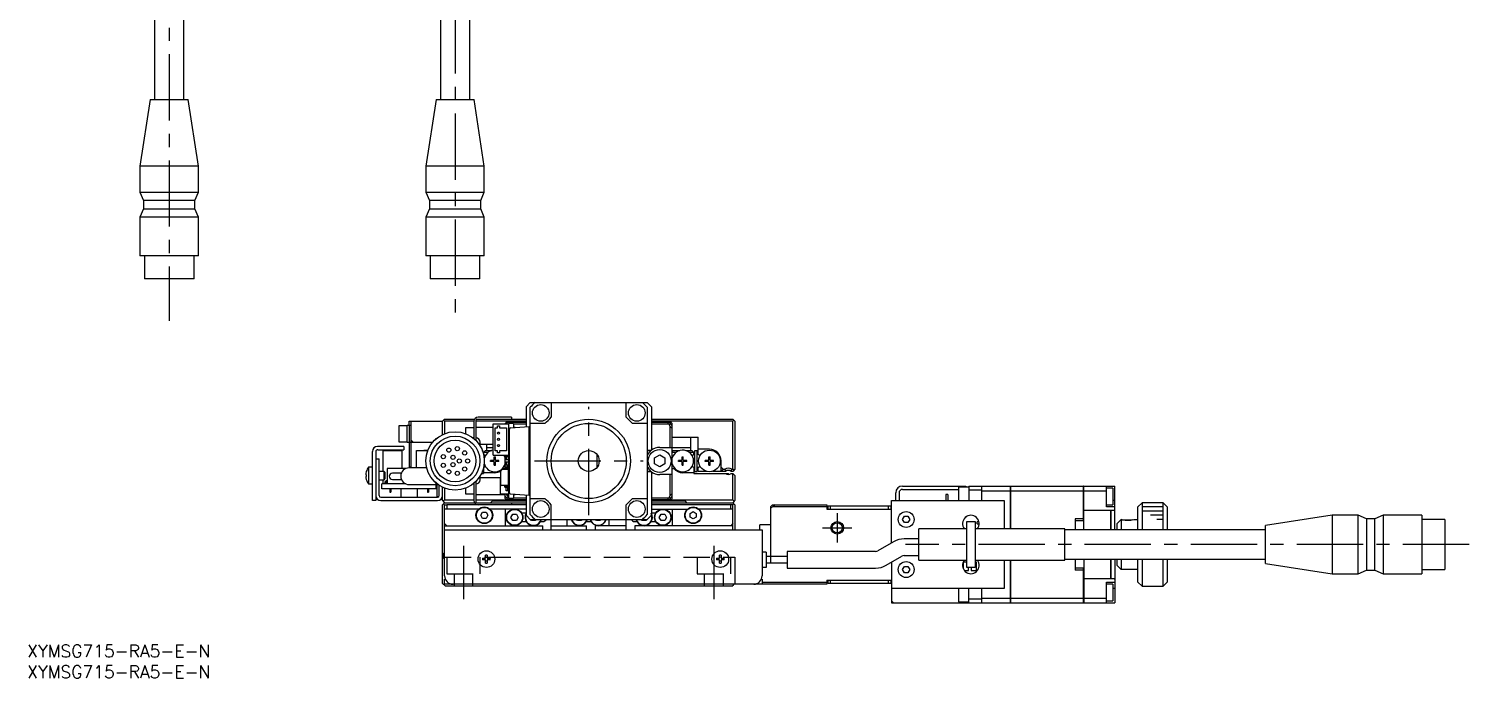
# Model space of a CAD drawing. Extents: x 0 to 718, y -8 to 403.
# Drawn here: x 0.4 to 345.3, y -8 to 147.5 of the extents above; entities that cross this region are included whole.
import ezdxf

# ---------------------------------------------------------------- set-up
doc = ezdxf.new("R2010")
doc.units = 0
doc.header["$LTSCALE"] = 0.5
doc.linetypes.add('CENTER', pattern=[50.8, 31.75, -6.35, 6.35, -6.35])
doc.linetypes.add('DASHED', pattern=[19.05, 12.7, -6.35])
for name, color, linetype in [('MSM_CENTER', 1, 'CENTER'), ('MSM_CONTINUOUS', 7, 'CONTINUOUS'), ('MSM_DASHED', 4, 'DASHED'), ('MSM_NARROW', 5, 'CONTINUOUS'), ('MSM_PART_NUMBER', 7, 'CONTINUOUS')]:
    doc.layers.add(name, color=color, linetype=linetype)
doc.styles.get("Standard").update_dxf_attribs({"font": 'txt.shx', "height": 1, "bigfont": 'bigfont.shx'})

# ---------------------------------------------------------------- blocks, each defined once
blk = doc.blocks.new('*U2')
at = {"layer": 'MSM_PART_NUMBER'}
blk.add_text('XYMSG715-RA5-E-N', height=3, dxfattribs=at).set_placement((0, -3))
blk = doc.blocks.new('*U3')
at = {"layer": 'MSM_PART_NUMBER'}
blk.add_text('XYMSG715-RA5-E-N', height=3, dxfattribs=at).set_placement((0, -8))

msp = doc.modelspace()

# ---------------------------------------------------------------- linework, layer by layer
at = {"layer": 'MSM_CENTER'}
for p, q in [((102.45, 228.8), (102.45, 76.53)), ((34, 217.57), (34, 77.57)), ((134.45, 31), (134.45, 57)), ((121.45, 44), (147.45, 44)), ((193.95, 31.5), (193.95, 24.5)), ((190.45, 28), (197.45, 28)), ((104.45, 23.72), (104.45, 10.89)), ((164.45, 10.89), (164.45, 23.72)), ((345.26, 24), (210.26, 24))]:
    msp.add_line(p, q, dxfattribs=at)
at = {"layer": 'MSM_CONTINUOUS'}
for p, q in [((30.5, 178.57), (30.5, 130.57)), ((37.5, 130.57), (37.5, 178.57)), ((98.95, 178.57), (98.95, 130.57)), ((105.95, 130.57), (105.95, 178.57)), ((29.43, 130.57), (27, 114.57)), ((29.43, 130.57), (38.57, 130.57)), ((41, 114.57), (38.57, 130.57)), ((97.88, 130.57), (95.45, 114.57)), ((97.88, 130.57), (107.02, 130.57)), ((109.45, 114.57), (107.02, 130.57)), ((41, 114.57), (27, 114.57)), ((27, 114.57), (27, 108.37)), ((41, 108.37), (41, 114.57)), ((109.45, 114.57), (95.45, 114.57)), ((95.45, 114.57), (95.45, 108.37)), ((109.45, 108.37), (109.45, 114.57)), ((27, 108.37), (41, 108.37)), ((27, 108.37), (27.85, 106.37)), ((40.15, 106.37), (41, 108.37)), ((95.45, 108.37), (109.45, 108.37)), ((95.45, 108.37), (96.3, 106.37)), ((108.6, 106.37), (109.45, 108.37)), ((27.85, 104.37), (27, 102.37)), ((40.15, 106.37), (27.85, 106.37)), ((27.85, 106.37), (27.85, 104.37)), ((27.85, 104.37), (40.15, 104.37)), ((40.15, 104.37), (40.15, 106.37)), ((41, 102.37), (40.15, 104.37)), ((96.3, 104.37), (95.45, 102.37)), ((108.6, 106.37), (96.3, 106.37)), ((96.3, 106.37), (96.3, 104.37)), ((96.3, 104.37), (108.6, 104.37)), ((108.6, 104.37), (108.6, 106.37)), ((109.45, 102.37), (108.6, 104.37)), ((41, 102.37), (27, 102.37)), ((27, 102.37), (27, 93.07)), ((41, 93.07), (41, 102.37)), ((109.45, 102.37), (95.45, 102.37)), ((95.45, 102.37), (95.45, 93.07)), ((109.45, 93.07), (109.45, 102.37)), ((41, 93.07), (27, 93.07)), ((28.05, 93.07), (28.05, 87.57)), ((39.95, 87.57), (39.95, 93.07)), ((109.45, 93.07), (95.45, 93.07)), ((96.5, 93.07), (96.5, 87.57)), ((108.4, 87.57), (108.4, 93.07)), ((39.95, 87.57), (28.05, 87.57)), ((108.4, 87.57), (96.5, 87.57)), ((120.45, 58), (119.45, 57)), ((119.45, 57), (119.45, 52.18)), ((120.45, 58), (148.45, 58)), ((120.45, 31.15), (120.45, 56.85)), ((125.45, 58), (125.45, 54.5)), ((143.45, 54.5), (143.45, 58)), ((149.45, 57), (148.45, 58)), ((148.45, 56.85), (148.45, 31.15)), ((149.45, 57), (149.45, 46.6)), ((88.95, 52.4), (88.95, 48.6)), ((90.95, 52.4), (88.95, 52.4)), ((90.95, 48.5), (90.95, 52.5)), ((91.95, 52.5), (90.95, 52.5)), ((91.45, 52.5), (91.45, 53.5)), ((91.45, 53.5), (99.45, 53.5)), ((91.45, 52.5), (91.45, 42.5)), ((91.95, 42.5), (91.95, 53.5)), ((99.95, 54), (99.45, 53.5)), ((99.45, 50.32), (99.45, 53.5)), ((99.95, 53.5), (99.7, 53.75)), ((99.95, 54), (107.08, 54)), ((99.95, 53.5), (99.95, 50.54)), ((106.95, 53.5), (99.95, 53.5)), ((104.95, 51.9), (104.95, 50.54)), ((106.95, 51.9), (104.95, 51.9)), ((106.95, 53.5), (106.95, 49.36)), ((107.45, 53.8), (107.45, 48.9)), ((119.45, 53.5), (107.45, 53.5)), ((111.55, 52), (107.45, 52)), ((107.65, 54), (115.95, 54)), ((115.95, 54.5), (107.95, 54.5)), ((111.55, 45.43), (111.55, 52.93)), ((111.55, 52.93), (115.25, 52.93)), ((112.05, 51.93), (112.6, 51.93)), ((112.05, 46.43), (112.05, 51.93)), ((112.6, 51.93), (112.6, 52.43)), ((112.6, 52.43), (113.1, 52.43)), ((113.1, 52.43), (113.1, 51.93)), ((113.1, 51.93), (114.75, 51.93)), ((114.95, 53.5), (114.45, 53)), ((114.45, 53), (114.45, 52.93)), ((114.75, 51.93), (114.75, 46.43)), ((114.95, 52.93), (114.95, 53.3)), ((114.95, 53.3), (119.45, 53.3)), ((115.25, 53), (115.25, 35)), ((116.45, 53), (115.25, 53)), ((115.45, 53.3), (115.45, 53)), ((115.73, 51.92), (120.15, 52.23)), ((115.95, 54.5), (115.95, 54)), ((115.95, 54), (119.45, 54)), ((116.45, 53), (116.45, 51.97)), ((116.45, 52.9), (119.45, 52.9)), ((116.87, 52), (116.45, 52)), ((120.15, 52.23), (120.45, 52.25)), ((120.15, 35.77), (120.15, 52.23)), ((123.95, 53), (120.45, 53)), ((148.45, 53), (144.95, 53)), ((149.45, 54), (168.95, 54)), ((168.95, 53.5), (149.45, 53.5)), ((149.45, 53.3), (153.95, 53.3)), ((149.45, 52.9), (153.95, 52.9)), ((153.45, 52.9), (153.45, 53.3)), ((153.95, 52.29), (153.64, 52.9)), ((154.45, 53), (153.95, 53.5)), ((153.95, 53.3), (153.95, 52.9)), ((153.95, 52.9), (154.45, 52.4)), ((154.45, 51.79), (153.95, 52.29)), ((153.95, 47.25), (153.95, 52.29)), ((154.35, 52.5), (154.45, 52.5)), ((154.45, 35), (154.45, 53)), ((168.95, 54), (169.45, 53.5)), ((169.2, 53.75), (168.95, 53.5)), ((168.95, 42), (168.95, 53.5)), ((169.45, 53.5), (169.45, 42)), ((88.95, 48.6), (90.95, 48.6)), ((90.95, 48.5), (97.09, 48.5)), ((92.45, 48.5), (91.95, 49)), ((106.95, 49.5), (106.78, 49.5)), ((108.45, 47.61), (108.45, 48.5)), ((115.45, 36.38), (115.45, 51.62)), ((154.45, 49.7), (160.65, 49.7)), ((158.9, 46.5), (158.9, 49.7)), ((160.65, 45.55), (160.65, 49.7)), ((82.65, 34.5), (82.65, 46.3)), ((83.45, 46.2), (83.45, 34.5)), ((90.15, 47.5), (83.85, 47.5)), ((83.95, 46.7), (90.15, 46.7)), ((85.2, 41.5), (85.2, 46.5)), ((85.2, 46.5), (89.7, 46.5)), ((89.7, 46.5), (89.7, 42.2)), ((90.15, 47.5), (90.15, 46.7)), ((93.2, 42.35), (93.2, 46.5)), ((93.2, 46.5), (94.2, 46.5)), ((94.2, 46.5), (94.2, 46.4)), ((95.87, 46.4), (94.2, 46.4)), ((95, 46.4), (95, 46.5)), ((95.9, 46.5), (95, 46.5)), ((95.37, 46.4), (95.37, 46.5)), ((95.52, 46.4), (95.52, 46.5)), ((95.9, 46.47), (95.9, 46.5)), ((108.45, 48), (111.55, 48)), ((108.99, 46.5), (109.05, 46.5)), ((109.05, 46.33), (109.05, 46.5)), ((109.75, 46.5), (109.25, 46)), ((110.29, 46), (109.25, 46)), ((109.25, 46), (109.25, 45.66)), ((109.28, 45.53), (109.47, 45.42)), ((109.75, 46.5), (111.24, 46.5)), ((110, 48), (110, 46.5)), ((110, 47.2), (111.55, 47.2)), ((111.55, 45.43), (115.25, 45.43)), ((111.8, 45), (112.09, 45)), ((111.8, 44.21), (111.8, 45)), ((112.6, 46.43), (112.05, 46.43)), ((112.09, 44.21), (112.09, 45)), ((112.6, 45.93), (112.6, 46.43)), ((113.1, 45.93), (112.6, 45.93)), ((114.75, 46.43), (113.1, 46.43)), ((113.1, 46.43), (113.1, 45.93)), ((114.45, 42.41), (114.45, 45.43)), ((115.25, 45), (114.45, 45)), ((114.7, 44.25), (114.7, 45)), ((114.82, 44.25), (114.82, 45)), ((136.45, 42.5), (136.45, 45.5)), ((148.45, 46.6), (149.45, 46.6)), ((148.45, 46.49), (149.36, 46.49)), ((150.2, 44.72), (151.45, 45.44)), ((151.45, 47.25), (154.45, 47.25)), ((151.45, 45.44), (152.7, 44.72)), ((154.45, 47.2), (158.9, 47.2)), ((154.45, 46.5), (156.24, 46.5)), ((154.65, 46.5), (154.45, 46.3)), ((155.29, 46), (154.45, 46)), ((156.8, 45), (157.09, 45)), ((156.8, 44.21), (156.8, 45)), ((157.09, 44.21), (157.09, 45)), ((157.66, 46.5), (159.15, 46.5)), ((159.65, 46), (158.61, 46)), ((159.65, 46), (159.15, 46.5)), ((159.65, 45.55), (159.43, 45.42)), ((159.65, 45.55), (159.65, 46)), ((159.85, 41.5), (159.85, 46.5)), ((159.85, 46.5), (160.45, 46.5)), ((160.45, 41.5), (160.45, 46.5)), ((163.35, 46.8), (160.65, 46.8)), ((160.91, 45.4), (160.65, 45.55)), ((163.2, 45), (163.49, 45)), ((163.2, 44.21), (163.2, 45)), ((163.49, 44.21), (163.49, 45)), ((81.19, 41.45), (81.19, 41.43)), ((81.75, 42.5), (81.75, 38.5)), ((82.65, 42.5), (81.75, 42.5)), ((83.45, 44.5), (84.25, 44.5)), ((84.25, 35.7), (84.25, 44.5)), ((85.45, 41.5), (84.25, 41.5)), ((85.45, 39.5), (85.45, 41.5)), ((85.65, 41.3), (85.45, 41.5)), ((90.69, 42.2), (86.2, 42.2)), ((86.2, 42.2), (86.2, 38.5)), ((91.95, 42.5), (91.45, 42.5)), ((95.65, 42.35), (91.45, 42.35)), ((108.99, 41.5), (109.05, 41.5)), ((109.05, 41.5), (109.05, 41.67)), ((109.25, 42.34), (109.25, 41)), ((109.28, 42.47), (109.47, 42.58)), ((110.95, 43.86), (110.95, 44.15)), ((111.74, 44.15), (110.95, 44.15)), ((111.74, 43.86), (110.95, 43.86)), ((111.48, 44.15), (111.48, 43.86)), ((112.09, 44.47), (111.8, 44.47)), ((111.8, 43), (111.8, 43.8)), ((112.09, 43.53), (111.8, 43.53)), ((111.8, 43), (112.09, 43)), ((112.09, 43), (112.09, 43.8)), ((112.95, 44.15), (112.15, 44.15)), ((112.95, 43.86), (112.15, 43.86)), ((112.42, 43.86), (112.42, 44.15)), ((112.95, 43.86), (112.95, 44.15)), ((113.37, 38.2), (113.37, 41.58)), ((113.4, 41.65), (113.72, 41.97)), ((113.79, 42), (115.05, 42)), ((114.09, 42.2), (114.27, 42.2)), ((114.26, 42.11), (114.26, 42)), ((115.25, 44.25), (114.45, 44.25)), ((115.25, 43.75), (114.45, 43.75)), ((115.02, 43), (114.45, 43)), ((115.01, 42.5), (114.45, 42.5)), ((114.49, 42.11), (114.49, 42)), ((114.92, 42.44), (114.59, 42.44)), ((114.59, 42.21), (114.92, 42.21)), ((114.7, 43), (114.7, 43.75)), ((114.7, 42.44), (114.7, 42.5)), ((114.7, 42), (114.7, 42.21)), ((114.82, 43), (114.82, 43.75)), ((114.82, 42.44), (114.82, 42.5)), ((114.82, 42), (114.82, 42.21)), ((115.02, 42.54), (115.02, 43.05)), ((115.02, 43.05), (115.25, 43.05)), ((115.02, 42.8), (115.25, 42.8)), ((115.02, 42.73), (115.25, 42.73)), ((115.15, 41.9), (115.15, 38.2)), ((115.25, 42.5), (115.25, 42.5)), ((149.36, 41.51), (148.45, 41.51)), ((149.45, 41.4), (148.45, 41.4)), ((149.45, 41.4), (149.45, 31)), ((150.2, 43.28), (150.2, 44.72)), ((151.45, 42.56), (150.2, 43.28)), ((152.7, 43.28), (151.45, 42.56)), ((152.7, 44.72), (152.7, 43.28)), ((154.45, 42.2), (154.8, 42.2)), ((155.95, 43.86), (155.95, 44.15)), ((156.74, 44.15), (155.95, 44.15)), ((156.74, 43.86), (155.95, 43.86)), ((156.48, 44.15), (156.48, 43.86)), ((157.09, 44.47), (156.8, 44.47)), ((156.8, 43), (156.8, 43.8)), ((157.09, 43.53), (156.8, 43.53)), ((156.8, 43), (157.09, 43)), ((157.09, 43), (157.09, 43.8)), ((157.95, 44.15), (157.15, 44.15)), ((157.95, 43.86), (157.15, 43.86)), ((157.42, 43.86), (157.42, 44.15)), ((157.95, 43.86), (157.95, 44.15)), ((159.65, 42.45), (159.43, 42.58)), ((159.65, 42.45), (159.65, 41)), ((159.85, 41.5), (160.45, 41.5)), ((160.65, 42.45), (160.91, 42.6)), ((160.65, 41.5), (160.65, 42.45)), ((162.64, 41.5), (160.65, 41.5)), ((162.35, 43.86), (162.35, 44.15)), ((163.14, 44.15), (162.35, 44.15)), ((163.14, 43.86), (162.35, 43.86)), ((162.88, 44.15), (162.88, 43.86)), ((163.49, 44.47), (163.2, 44.47)), ((163.2, 43), (163.2, 43.8)), ((163.49, 43.53), (163.2, 43.53)), ((163.2, 43), (163.49, 43)), ((163.49, 43), (163.49, 43.8)), ((164.35, 44.15), (163.55, 44.15)), ((164.35, 43.86), (163.55, 43.86)), ((163.82, 43.86), (163.82, 44.15)), ((167.19, 41.5), (164.06, 41.5)), ((164.35, 43.86), (164.35, 44.15)), ((166.15, 41.5), (166.15, 44)), ((166.65, 42), (166.15, 42.5)), ((166.15, 41.65), (166.65, 42)), ((166.65, 42), (167.02, 42)), ((167.02, 42), (167.19, 41.5)), ((168.68, 42), (168.51, 41.5)), ((168.95, 41.5), (168.51, 41.5)), ((168.68, 42), (168.95, 42)), ((168.95, 42), (169.2, 41.75)), ((169.45, 42), (168.95, 41.5)), ((81.06, 40.7), (81.19, 40.7)), ((81.19, 40.3), (81.06, 40.3)), ((81.19, 40.7), (81.19, 40.3)), ((81.19, 39.57), (81.19, 39.55)), ((81.75, 38.5), (82.65, 38.5)), ((84.25, 39.5), (85.45, 39.5)), ((90.69, 38.5), (84.95, 38.5)), ((84.95, 37.3), (84.95, 38.5)), ((85.2, 38.5), (85.2, 39.5)), ((85.45, 39.5), (85.65, 39.7)), ((85.65, 41.3), (85.65, 39.7)), ((85.74, 39.05), (85.97, 39.05)), ((85.74, 38.5), (85.74, 39.05)), ((85.97, 38.5), (85.97, 39.3)), ((85.97, 39.3), (86.2, 39.3)), ((89.6, 41.1), (87.45, 41.1)), ((87.45, 39.6), (89.6, 39.6)), ((91.45, 38.35), (98.32, 38.35)), ((97.95, 37.3), (97.95, 38.35)), ((98.15, 35.5), (98.15, 38.35)), ((98.65, 35.7), (98.65, 38.12)), ((106.78, 38.5), (106.95, 38.5)), ((106.95, 38.64), (106.95, 34.5)), ((107.45, 39.1), (107.45, 34.2)), ((108.45, 39.5), (108.45, 40.39)), ((113.37, 40), (108.45, 40)), ((108.77, 41), (109.25, 41)), ((111.95, 41.2), (109.25, 41.2)), ((113.25, 39.9), (113.25, 36.1)), ((113.37, 39.9), (113.25, 39.9)), ((115.05, 38.1), (113.47, 38.1)), ((114.26, 38.1), (114.26, 37.99)), ((114.49, 38.1), (114.49, 37.99)), ((114.7, 37.89), (114.7, 38.1)), ((115.25, 41.31), (115.15, 41.31)), ((115.25, 40.75), (115.15, 40.75)), ((115.25, 39.9), (115.15, 39.9)), ((115.25, 39.78), (115.15, 39.78)), ((154.45, 40.75), (151.45, 40.75)), ((153.95, 35.71), (153.95, 40.75)), ((159.65, 41.2), (156.95, 41.2)), ((159.65, 41), (167.95, 41)), ((167.95, 40.76), (167.95, 41)), ((168.51, 41), (168.95, 41)), ((168.95, 34.7), (168.95, 41)), ((169.45, 40.5), (168.95, 41)), ((169.45, 40.5), (169.45, 34.5)), ((209.55, 38), (224.75, 38)), ((224.25, 37.75), (224.25, 38)), ((224.75, 38), (224.75, 37.75)), ((225.45, 38), (235.44, 38)), ((225.45, 38), (225.45, 34.5)), ((228.45, 38), (228.45, 34.5)), ((235.44, 27.75), (235.44, 38)), ((235.45, 37.99), (235.44, 37.99)), ((235.45, 38), (235.45, 27.75)), ((235.45, 38), (252.94, 38)), ((252.94, 29.65), (252.94, 38)), ((252.95, 37.99), (252.94, 37.99)), ((252.95, 27.5), (252.95, 38)), ((252.95, 38), (260.45, 38)), ((258.45, 33), (258.45, 38)), ((260.45, 27.5), (260.45, 38)), ((83.45, 34.5), (82.65, 34.5)), ((84.65, 35.3), (98.25, 35.3)), ((84.65, 34.5), (98.25, 34.5)), ((97.95, 37.3), (84.95, 37.3)), ((86.82, 37.3), (86.82, 36.5)), ((86.82, 36.5), (87.07, 36.5)), ((87.07, 37.3), (87.07, 36.5)), ((89.45, 37.3), (89.45, 35.3)), ((93.45, 35.3), (93.45, 37.3)), ((95.82, 37.3), (95.82, 36.5)), ((95.82, 36.5), (96.07, 36.5)), ((96.07, 37.3), (96.07, 36.5)), ((98.15, 35.5), (98.6, 35.5)), ((99.45, 34.5), (99.45, 37.68)), ((99.45, 34.5), (99.95, 34)), ((99.6, 34.35), (99.95, 34.7)), ((99.95, 37.46), (99.95, 34.7)), ((99.95, 34.7), (106.95, 34.7)), ((104.95, 37.46), (104.95, 36.1)), ((104.95, 36.1), (106.95, 36.1)), ((107.45, 36), (114.45, 36)), ((107.45, 34.7), (114.75, 34.7)), ((113.25, 36.1), (115.25, 36.1)), ((114.45, 35), (114.45, 36.1)), ((114.95, 35.1), (114.45, 35.6)), ((114.45, 35.5), (114.55, 35.5)), ((114.45, 35), (114.95, 34.5)), ((114.56, 36.1), (114.95, 35.71)), ((114.59, 37.89), (114.92, 37.89)), ((114.92, 37.66), (114.59, 37.66)), ((114.7, 36.83), (114.7, 37.66)), ((115.25, 36.83), (114.7, 36.83)), ((114.95, 36.1), (114.95, 35.71)), ((114.95, 35.71), (115.25, 35.11)), ((114.95, 34.7), (114.95, 35.1)), ((115.25, 35.1), (114.95, 35.1)), ((119.45, 34.7), (114.95, 34.7)), ((114.95, 34.5), (119.45, 34.5)), ((115.02, 37.56), (115.02, 37.05)), ((115.25, 37.36), (115.02, 37.36)), ((115.25, 37.3), (115.02, 37.3)), ((115.25, 37.05), (115.02, 37.05)), ((115.25, 37.78), (115.17, 37.78)), ((116.45, 35), (115.25, 35)), ((115.45, 35), (115.45, 34.7)), ((120.15, 35.77), (115.73, 36.08)), ((116.45, 36.03), (116.45, 35)), ((116.45, 36), (116.87, 36)), ((119.45, 35.1), (116.45, 35.1)), ((119.45, 35.82), (119.45, 31)), ((120.45, 35.75), (120.15, 35.77)), ((120.45, 35), (123.95, 35)), ((144.95, 35), (148.45, 35)), ((153.95, 35.1), (149.45, 35.1)), ((153.95, 34.7), (149.45, 34.7)), ((149.45, 34.5), (153.95, 34.5)), ((153.45, 34.7), (153.45, 35.1)), ((153.64, 35.1), (153.95, 35.71)), ((153.95, 35.71), (154.45, 36.21)), ((154.45, 35.6), (153.95, 35.1)), ((153.95, 35.1), (153.95, 34.7)), ((153.95, 34.5), (154.45, 35)), ((154.15, 34.7), (168.95, 34.7)), ((154.35, 35.5), (154.45, 35.5)), ((168.95, 34.7), (169.3, 34.35)), ((169.3, 34.35), (169.45, 34.5)), ((206.95, 24.39), (206.95, 34.5)), ((206.95, 34.5), (233.95, 34.5)), ((207.95, 34.5), (207.95, 36.4)), ((208.75, 36.4), (208.75, 34.5)), ((209.55, 37.2), (222.95, 37.2)), ((219.95, 36), (219.95, 34.5)), ((220.45, 36), (219.95, 36)), ((220.45, 36), (220.45, 34.5)), ((222.95, 37.75), (222.95, 34.5)), ((225.45, 37.75), (222.95, 37.75)), ((228.45, 37), (225.45, 37)), ((228.45, 36.85), (235.44, 36.85)), ((233.95, 34.5), (233.95, 27.75)), ((235.45, 36.84), (235.44, 36.84)), ((235.45, 36.85), (252.94, 36.85)), ((252.95, 36.84), (252.94, 36.84)), ((252.95, 36.85), (258.45, 36.85)), ((259.95, 37.5), (258.45, 37.5)), ((259.95, 37.5), (259.95, 33.5)), ((260.45, 34.5), (259.95, 34.5)), ((99.95, 34), (99.45, 33.5)), ((99.45, 14.7), (99.45, 33.5)), ((99.95, 33.5), (99.7, 33.75)), ((99.95, 34), (107.08, 34)), ((99.95, 33.5), (100.45, 33.5)), ((99.95, 16.5), (99.95, 33.5)), ((108.13, 32.5), (99.95, 32.5)), ((100.45, 33.5), (100.45, 32.5)), ((107.95, 33.5), (100.45, 33.5)), ((107.65, 34), (115.95, 34)), ((115.95, 33.5), (107.95, 33.5)), ((108.58, 31), (109.02, 31.75)), ((109.02, 31.75), (109.88, 31.75)), ((109.88, 31.75), (110.32, 31)), ((119.45, 32.5), (110.77, 32.5)), ((111.3, 34.35), (110.95, 34)), ((119.45, 34.35), (111.3, 34.35)), ((114.45, 32.5), (114.45, 28.5)), ((115.83, 30.5), (116.27, 31.25)), ((115.95, 34), (115.95, 33.5)), ((115.95, 34), (119.45, 34)), ((119.45, 33.5), (115.95, 33.5)), ((116.27, 31.25), (117.13, 31.25)), ((117.13, 31.25), (117.57, 30.5)), ((119.45, 31.5), (118.43, 31.5)), ((125.45, 27.5), (125.45, 33.5)), ((143.45, 27.5), (143.45, 33.5)), ((157.6, 34.35), (149.45, 34.35)), ((149.45, 34), (168.95, 34)), ((168.95, 33.5), (149.45, 33.5)), ((149.45, 32.5), (158.13, 32.5)), ((150.47, 31.5), (149.45, 31.5)), ((151.33, 30.5), (151.77, 31.25)), ((151.77, 31.25), (152.63, 31.25)), ((152.63, 31.25), (153.07, 30.5)), ((154.45, 32.5), (154.45, 28.5)), ((157.95, 34), (157.6, 34.35)), ((158.7, 31.43), (159.45, 31.87)), ((158.7, 30.57), (158.7, 31.43)), ((159.45, 31.87), (160.2, 31.43)), ((160.2, 31.43), (160.2, 30.57)), ((168.95, 32.5), (160.77, 32.5)), ((168.45, 32.5), (168.45, 33.5)), ((169.3, 34.35), (168.95, 34)), ((169.45, 33.5), (168.95, 34)), ((169.2, 33.75), (168.95, 33.5)), ((168.95, 27.5), (168.95, 33.5)), ((169.45, 33.5), (169.45, 27.5)), ((177.95, 33), (178.45, 33.5)), ((177.95, 33), (177.95, 19.6)), ((178.56, 33), (177.95, 32.69)), ((178.45, 33.5), (191.45, 33.5)), ((179.06, 33.5), (178.56, 33)), ((191.45, 33), (178.56, 33)), ((191.45, 33.5), (191.45, 32.5)), ((191.45, 32.5), (206.95, 32.5)), ((191.75, 32.5), (191.75, 33.3)), ((191.75, 33.3), (206.95, 33.3)), ((192.25, 33.3), (192.25, 32.5)), ((206.25, 32.5), (206.25, 33.3)), ((206.75, 33.3), (206.75, 32.5)), ((252.95, 32.25), (259.44, 32.25)), ((258.45, 33.5), (259.95, 33.5)), ((260.45, 33), (258.45, 33)), ((259.44, 27.5), (259.44, 32.25)), ((259.45, 32.24), (259.44, 32.24)), ((259.45, 32.25), (259.45, 27.5)), ((259.45, 32.25), (260.25, 32.25)), ((260.25, 32.23), (260.25, 32.25)), ((260.45, 32.23), (260.25, 32.23)), ((266.95, 34), (265.95, 33)), ((265.95, 27.5), (265.95, 33)), ((266.95, 34), (266.95, 27.5)), ((271.95, 34), (266.95, 34)), ((271.95, 27.5), (271.95, 34)), ((272.95, 33), (271.95, 34)), ((272.95, 33), (272.95, 27.5)), ((100.45, 28.5), (99.95, 29)), ((99.95, 28.5), (123.45, 28.5)), ((109.02, 30.25), (108.58, 31)), ((109.88, 30.25), (109.02, 30.25)), ((110.32, 31), (109.88, 30.25)), ((116.27, 29.75), (115.83, 30.5)), ((117.13, 29.75), (116.27, 29.75)), ((117.57, 30.5), (117.13, 29.75)), ((118.43, 29.5), (119.47, 29.5)), ((119.45, 31), (120.45, 30)), ((120.45, 30), (148.45, 30)), ((120.77, 29.75), (120.62, 30)), ((121.63, 29.75), (120.77, 29.75)), ((121.78, 30), (121.63, 29.75)), ((122.93, 29.5), (123.45, 29.5)), ((123.45, 27.5), (123.45, 28.5)), ((125.45, 28.5), (133.95, 28.5)), ((129.25, 28.5), (129.25, 30)), ((131.77, 29.75), (131.62, 30)), ((132.63, 29.75), (131.77, 29.75)), ((132.78, 30), (132.63, 29.75)), ((133.93, 29.5), (134.97, 29.5)), ((133.95, 27.5), (133.95, 28.5)), ((143.45, 28.5), (135.95, 28.5)), ((135.95, 28.5), (135.95, 27.5)), ((136.27, 29.75), (136.12, 30)), ((137.13, 29.75), (136.27, 29.75)), ((137.28, 30), (137.13, 29.75)), ((139.25, 30), (139.25, 28.5)), ((145.45, 29.5), (145.97, 29.5)), ((145.45, 28.5), (145.45, 27.5)), ((168.95, 28.5), (145.45, 28.5)), ((147.27, 29.75), (147.12, 30)), ((148.13, 29.75), (147.27, 29.75)), ((148.28, 30), (148.13, 29.75)), ((148.45, 30), (149.45, 31)), ((149.43, 29.5), (150.47, 29.5)), ((151.77, 29.75), (151.33, 30.5)), ((152.63, 29.75), (151.77, 29.75)), ((153.07, 30.5), (152.63, 29.75)), ((159.45, 30.13), (158.7, 30.57)), ((160.2, 30.57), (159.45, 30.13)), ((168.95, 29), (168.45, 28.5)), ((175.45, 27.5), (175.45, 28.75)), ((177.95, 28.75), (175.45, 28.75)), ((209.58, 30), (210.02, 30.75)), ((210.02, 29.25), (209.58, 30)), ((210.02, 30.75), (210.88, 30.75)), ((210.88, 29.25), (210.02, 29.25)), ((210.88, 30.75), (211.32, 30)), ((211.32, 30), (210.88, 29.25)), ((213.45, 20.25), (213.45, 27.75)), ((224.95, 27.75), (213.45, 27.75)), ((224.95, 29.5), (226.95, 29.5)), ((224.95, 18.5), (224.95, 29.5)), ((226.95, 29.5), (226.95, 18.5)), ((248.45, 27.75), (226.95, 27.75)), ((227.45, 28.93), (227.45, 29.43)), ((227.9, 29.43), (227.45, 29.43)), ((227.45, 28.93), (227.95, 28.93)), ((227.45, 27.75), (227.45, 27.93)), ((227.64, 27.93), (227.45, 27.93)), ((248.45, 20.25), (248.45, 27.75)), ((250.95, 30.15), (250.95, 27.5)), ((252.94, 30.15), (250.95, 30.15)), ((252.95, 29.65), (250.95, 29.65)), ((261.95, 30), (260.95, 29)), ((260.95, 27.5), (260.95, 29)), ((261.95, 30), (261.95, 27.5)), ((264.95, 30), (265.95, 30)), ((312.45, 31), (296.45, 28.57)), ((296.45, 19.43), (296.45, 28.57)), ((312.45, 31), (312.45, 17)), ((318.65, 31), (312.45, 31)), ((318.65, 17), (318.65, 31)), ((320.65, 30.15), (318.65, 31)), ((320.65, 30.15), (320.65, 17.85)), ((322.65, 30.15), (320.65, 30.15)), ((324.65, 31), (322.65, 30.15)), ((322.65, 17.85), (322.65, 30.15)), ((324.65, 31), (324.65, 17)), ((333.95, 31), (324.65, 31)), ((333.95, 31), (333.95, 17)), ((339.45, 29.95), (333.95, 29.95)), ((339.45, 29.95), (339.45, 18.05)), ((99.95, 27.5), (175.95, 27.5)), ((175.95, 27.5), (175.95, 16.5)), ((207.45, 24.68), (203.64, 22.48)), ((213.45, 25.35), (209.95, 25.35)), ((296.45, 27.5), (248.45, 27.5)), ((99.45, 22), (99.95, 21.5)), ((99.45, 21.2), (99.95, 21.2)), ((99.95, 20.5), (99.45, 21)), ((99.45, 21), (99.95, 21)), ((99.55, 21.7), (99.55, 21.9)), ((99.7, 21.75), (99.95, 22)), ((99.85, 21.4), (99.95, 21.4)), ((109.02, 20.7), (109.75, 20.7)), ((109.75, 20.7), (109.75, 21.43)), ((110.15, 21.43), (110.15, 20.7)), ((110.15, 20.7), (110.88, 20.7)), ((165.02, 20.7), (165.75, 20.7)), ((165.75, 20.7), (165.75, 21.43)), ((166.15, 21.43), (166.15, 20.7)), ((166.15, 20.7), (166.88, 20.7)), ((176.95, 22.2), (175.95, 22.2)), ((176.95, 22.2), (176.95, 18.5)), ((181.95, 21.1), (176.95, 21.1)), ((181.95, 22.35), (181.95, 18.35)), ((203.14, 22.35), (181.95, 22.35)), ((205.64, 19.02), (209.45, 21.22)), ((209.95, 21.35), (213.45, 21.35)), ((109.75, 20.3), (109.02, 20.3)), ((109.75, 19.57), (109.75, 20.3)), ((110.15, 20.3), (110.15, 19.57)), ((110.88, 20.3), (110.15, 20.3)), ((165.75, 20.3), (165.02, 20.3)), ((165.75, 19.57), (165.75, 20.3)), ((166.88, 20.3), (166.15, 20.3)), ((166.15, 20.3), (166.15, 19.57)), ((176.95, 18.5), (175.95, 18.5)), ((176.95, 19.6), (181.95, 19.6)), ((181.95, 18.35), (203.14, 18.35)), ((206.95, 19.77), (206.95, 10)), ((209.58, 18), (210.02, 18.75)), ((210.02, 17.25), (209.58, 18)), ((210.02, 18.75), (210.88, 18.75)), ((210.88, 17.25), (210.02, 17.25)), ((210.88, 18.75), (211.32, 18)), ((211.32, 18), (210.88, 17.25)), ((213.45, 20.25), (224.95, 20.25)), ((224.95, 19.78), (224.12, 19.78)), ((224.12, 19.78), (224.12, 18.2)), ((224.37, 17.78), (225.37, 17.78)), ((226.95, 18.5), (224.95, 18.5)), ((225.37, 17.78), (225.37, 18.5)), ((226.02, 18.5), (226.02, 17.78)), ((226.02, 17.78), (227.27, 17.78)), ((226.95, 20.25), (248.45, 20.25)), ((227.27, 19.78), (226.95, 19.78)), ((227.27, 17.78), (227.27, 19.78)), ((233.95, 20.25), (233.95, 13.5)), ((235.44, 10), (235.44, 20.25)), ((235.45, 20.25), (235.45, 10)), ((248.45, 20.5), (296.45, 20.5)), ((250.95, 20.5), (250.95, 17.85)), ((252.95, 18.35), (250.95, 18.35)), ((252.94, 17.85), (250.95, 17.85)), ((252.94, 10), (252.94, 18.35)), ((252.95, 20.5), (252.95, 10)), ((259.44, 15.75), (259.44, 20.5)), ((259.45, 20.5), (259.45, 15.75)), ((260.45, 20.5), (260.45, 10)), ((260.95, 19), (260.95, 20.5)), ((260.95, 19), (261.95, 18)), ((261.95, 20.5), (261.95, 18)), ((265.95, 18), (261.95, 18)), ((265.95, 15), (265.95, 20.5)), ((266.95, 20.5), (266.95, 14)), ((271.95, 14), (271.95, 20.5)), ((272.95, 20.5), (272.95, 15)), ((296.45, 19.43), (312.45, 17)), ((318.65, 17), (320.65, 17.85)), ((320.65, 17.85), (322.65, 17.85)), ((322.65, 17.85), (324.65, 17)), ((333.95, 18.05), (339.45, 18.05)), ((99.45, 14.7), (100.15, 14)), ((99.8, 14.35), (99.95, 14.5)), ((99.95, 14.5), (99.95, 15.7)), ((191.45, 14.5), (99.95, 14.5)), ((168.75, 14), (100.15, 14)), ((168.75, 14), (169.1, 14.35)), ((168.95, 14.5), (169.1, 14.35)), ((169.1, 14.35), (169.25, 14.5)), ((175.95, 15.7), (175.95, 14.5)), ((175.95, 15), (191.45, 15)), ((191.45, 15.5), (206.95, 15.5)), ((191.45, 15.5), (191.45, 14.5)), ((191.75, 14.7), (191.75, 15.5)), ((206.75, 14.7), (191.75, 14.7)), ((192.25, 15.5), (192.25, 14.7)), ((206.25, 14.7), (206.25, 15.5)), ((206.75, 15.5), (206.75, 14.7)), ((259.44, 15.75), (252.95, 15.75)), ((258.45, 10), (258.45, 15)), ((258.45, 15), (260.45, 15)), ((259.95, 14.5), (258.45, 14.5)), ((259.45, 15.76), (259.44, 15.76)), ((260.25, 15.75), (259.45, 15.75)), ((259.95, 14.5), (259.95, 10.5)), ((260.25, 15.77), (260.45, 15.77)), ((260.25, 15.75), (260.25, 15.77)), ((265.95, 15), (266.95, 14)), ((266.95, 14), (271.95, 14)), ((271.95, 14), (272.95, 15)), ((312.45, 17), (318.65, 17)), ((324.65, 17), (333.95, 17)), ((233.95, 13.5), (206.95, 13.5)), ((207.45, 10), (206.95, 10.5)), ((222.95, 13.5), (222.95, 10.25)), ((225.45, 10), (225.45, 13.5)), ((225.45, 11), (228.45, 11)), ((228.45, 13.5), (228.45, 10)), ((228.45, 11.15), (235.44, 11.15)), ((235.45, 11.16), (235.44, 11.16)), ((235.45, 11.15), (252.94, 11.15)), ((252.95, 11.16), (252.94, 11.16)), ((252.95, 11.15), (258.45, 11.15)), ((258.45, 10.5), (259.95, 10.5)), ((260.45, 13.5), (259.95, 13.5)), ((206.95, 10), (235.44, 10)), ((222.95, 10.25), (225.45, 10.25)), ((235.45, 10.01), (235.44, 10.01)), ((235.45, 10), (252.94, 10)), ((252.95, 10.01), (252.94, 10.01)), ((252.95, 10), (260.45, 10))]:
    msp.add_line(p, q, dxfattribs=at)
for centre, radius in [((122.95, 55.5), 2), ((145.95, 55.5), 2), ((134.45, 44), 10), ((134.45, 44), 9), ((102.45, 44), 7), ((102.45, 44), 5.95), ((102.45, 44), 5), ((112.85, 50.68), 0.25), ((112.85, 49.18), 0.25), ((99.63, 45.03), 0.5), ((100.95, 46.6), 0.5), ((101.95, 44.87), 0.5), ((102.97, 46.95), 0.5), ((104.75, 45.93), 0.5), ((112.85, 47.68), 0.25), ((134.45, 44), 2.5), ((151.45, 44), 2.75), ((163.35, 44), 2.6), ((99.63, 42.97), 0.5), ((100.95, 41.4), 0.5), ((101.95, 43.13), 0.5), ((102.97, 41.05), 0.5), ((103.45, 44), 0.5), ((104.75, 42.07), 0.5), ((105.45, 44), 0.5), ((122.95, 32.5), 2), ((145.95, 32.5), 2), ((109.45, 31), 2), ((109.45, 31), 1.9), ((116.7, 30.5), 2), ((116.7, 30.5), 1.9), ((152.2, 30.5), 2), ((152.2, 30.5), 1.9), ((159.45, 31), 2), ((159.45, 31), 1.9), ((210.45, 30), 1.9), ((193.95, 28), 1.23), ((109.95, 20.5), 2), ((165.95, 20.5), 2), ((210.45, 18), 1.9)]:
    msp.add_circle(centre, radius, dxfattribs=at)
for centre, radius, start, end in [((134.45, 44), 19, 132.5369, 137.4631), ((134.45, 44), 19, 42.5369, 47.4631), ((107.95, 53.5), 1, 90, 180), ((107.65, 53.8), 0.2, 90, 180), ((115.75, 51.62), 0.3, 94, 180), ((111.29, 67.16), 19, 311.7998, 318.2002), ((157.61, 67.16), 19, 221.7998, 228.2002), ((98.45, 48.5), 1, 118.9988, 144.2683), ((107.45, 48.5), 1, 0, 90), ((83.85, 46.3), 1.2, 90, 180), ((83.95, 46.2), 0.5, 90, 180), ((108.75, 44), 1.59, 53.8028, 70.1567), ((111.95, 44), 2.6, 98.8499, 166.376), ((108.63, 43.89), 1.75, 52.994, 61.3783), ((111.95, 44), 2.6, 15.9424, 33.2352), ((151.45, 44), 3.25, 130.0056, 157.3864), ((151.45, 44), 3.25, 90, 130.0046), ((156.95, 44), 2.6, 195.9424, 164.0576), ((160.15, 44), 1.59, 100.8931, 126.1972), ((160.26, 43.89), 1.75, 118.6217, 127.006), ((160.15, 44), 1.59, 53.8028, 79.1069), ((160.03, 43.89), 1.75, 52.994, 60), ((163.35, 44), 2.8, 0, 90), ((84.25, 40.5), 3.19, 163.0947, 176.4097), ((84.25, 40.5), 3.2, 141.3178, 162.73), ((91.45, 40.35), 2, 90, 270), ((108.75, 44), 1.59, 289.8434, 306.1972), ((111.95, 44), 2.6, 193.624, 344.0576), ((108.63, 44.12), 1.75, 298.6217, 307.006), ((111.74, 44.21), 0.06, 270, 0), ((111.74, 43.8), 0.06, 0, 90), ((111.95, 44), 2.8, 270, 300.4883), ((112.15, 44.21), 0.06, 180, 270), ((112.15, 43.8), 0.06, 90, 180), ((113.47, 41.58), 0.1, 135, 180), ((113.79, 41.9), 0.1, 90, 135), ((111.95, 44), 2.8, 314.3422, 319.9948), ((114.59, 42.11), 0.33, 90, 180), ((114.59, 42.11), 0.1, 90, 180), ((114.92, 42.54), 0.1, 270, 0), ((114.92, 42.54), 0.33, 270, 0), ((115.05, 41.9), 0.1, 0, 90), ((151.45, 44), 3.25, 202.6057, 229.9942), ((151.45, 44), 3.25, 229.9955, 270), ((156.95, 44), 2.8, 220.0052, 270), ((156.74, 44.21), 0.06, 270, 0), ((156.74, 43.8), 0.06, 0, 90), ((157.15, 44.21), 0.06, 180, 270), ((157.15, 43.8), 0.06, 90, 180), ((160.26, 44.12), 1.75, 232.994, 241.3783), ((160.15, 44), 1.59, 233.8028, 259.1069), ((160.15, 44), 1.59, 280.8931, 306.1972), ((160.03, 44.12), 1.75, 300, 307.006), ((163.14, 44.21), 0.06, 270, 0), ((163.14, 43.8), 0.06, 0, 90), ((163.55, 44.21), 0.06, 180, 270), ((163.55, 43.8), 0.06, 90, 180), ((167.85, 40.75), 1.5, 56.4427, 123.5573), ((167.85, 40.75), 1, 48.5904, 131.4096), ((84.25, 40.5), 3.19, 183.5904, 196.9053), ((84.25, 40.5), 3.2, 197.27, 218.6822), ((87.45, 40.35), 0.75, 90, 270), ((98.45, 39.5), 1, 215.7317, 241.0012), ((107.45, 39.5), 1, 270, 0), ((113.47, 38.2), 0.1, 180, 270), ((114.59, 37.99), 0.33, 180, 270), ((114.59, 37.99), 0.1, 180, 270), ((115.05, 38.2), 0.1, 270, 0), ((167.85, 41.75), 1, 228.5904, 311.4096), ((209.55, 36.4), 1.6, 90, 180), ((84.65, 35.7), 1.2, 180, 270), ((84.65, 35.7), 0.4, 180, 270), ((98.25, 35.7), 0.4, 270, 0), ((98.25, 35.7), 1.2, 270, 0), ((107.95, 34.5), 1, 180, 270), ((114.92, 37.56), 0.33, 0, 90), ((114.92, 37.56), 0.1, 0, 90), ((115.75, 36.38), 0.3, 180, 266), ((111.29, 20.84), 19, 41.7998, 48.2002), ((157.61, 20.84), 19, 131.7998, 138.2002), ((209.55, 36.4), 0.8, 90, 180), ((107.65, 34.2), 0.2, 180, 270), ((121.2, 30.5), 2, 150, 345.5225), ((121.2, 30.5), 1.9, 157.0805, 344.7425), ((134.45, 44), 19, 222.5369, 227.4631), ((147.7, 30.5), 2, 194.4775, 30), ((147.7, 30.5), 1.9, 195.2576, 22.9196), ((134.45, 44), 19, 312.5369, 317.4631), ((123.45, 30.5), 1, 270, 329.9999), ((132.2, 30.5), 2, 194.4775, 345.5225), ((132.2, 30.5), 1.9, 195.2576, 344.7425), ((136.7, 30.5), 2, 194.4775, 345.5225), ((136.7, 30.5), 1.9, 195.2576, 344.7425), ((145.45, 30.5), 1, 210.0001, 270), ((225.95, 29), 2, 321.3178, 218.6822), ((224.65, 30.67), 0.2, 255.0744, 0.8063), ((263.45, 35.87), 6, 257.9758, 282.0242), ((209.95, 20.35), 5, 90, 120), ((99.85, 21.7), 0.3, 180, 270), ((109.95, 20.5), 0.95, 167.8468, 192.1532), ((109.95, 20.5), 0.435, 152.6335, 207.3665), ((109.95, 20.5), 0.95, 77.8468, 102.1532), ((109.95, 20.5), 0.435, 62.6335, 117.3665), ((109.95, 20.5), 0.435, 332.6335, 27.3665), ((109.95, 20.5), 0.95, 347.8468, 12.1532), ((165.95, 20.5), 0.95, 167.8468, 192.1532), ((165.95, 20.5), 0.435, 152.6335, 207.3665), ((165.95, 20.5), 0.95, 77.8468, 102.1532), ((165.95, 20.5), 0.435, 62.6335, 117.3665), ((165.95, 20.5), 0.435, 332.6335, 27.3665), ((165.95, 20.5), 0.95, 347.8468, 12.1532), ((203.14, 23.35), 1, 270, 300), ((209.95, 20.35), 1, 90, 120), ((109.95, 20.5), 0.435, 242.6335, 297.3665), ((109.95, 20.5), 0.95, 257.8468, 282.1532), ((165.95, 20.5), 0.435, 242.6335, 297.3665), ((165.95, 20.5), 0.95, 257.8468, 282.1532), ((203.14, 23.35), 5, 270, 300), ((225.95, 19), 2, 141.3178, 38.6822), ((101.95, 16.5), 2, 180, 270), ((173.95, 16.5), 2, 270, 0)]:
    msp.add_arc(centre, radius, start, end, dxfattribs=at)
at = {"layer": 'MSM_DASHED'}
for p, q in [((99.95, 21), (169.45, 21)), ((100.45, 21), (100.45, 17)), ((108.45, 17), (108.45, 21)), ((160.45, 21), (160.45, 17)), ((168.45, 17), (168.45, 21)), ((169.45, 21), (169.45, 14.7)), ((100.45, 17), (108.45, 17)), ((102.2, 17), (102.2, 14)), ((106.7, 14), (106.7, 17)), ((160.45, 17), (168.45, 17)), ((162.2, 14), (162.2, 17)), ((166.7, 14), (166.7, 17)), ((169.25, 14.5), (169.45, 14.7))]:
    msp.add_line(p, q, dxfattribs=at)
at = {"layer": 'MSM_NARROW'}
for p, q in [((271.95, 33), (266.95, 33)), ((271.95, 32), (266.95, 32)), ((262.19, 29.94), (261.95, 30)), ((271.95, 31), (268.95, 31)), ((271.95, 30), (270.45, 30))]:
    msp.add_line(p, q, dxfattribs=at)
msp.add_circle((193.95, 28), 1.5, dxfattribs=at)
msp.add_arc((263.45, 35.79), 5.98, 257.7903, 284.4982, dxfattribs=at)

# ---------------------------------------------------------------- block references
at = {"layer": 'MSM_CONTINUOUS'}
for name in ['*U2', '*U3']:
    msp.add_blockref(name, (0, 0), dxfattribs=at)

doc.saveas('drawing.dxf')
